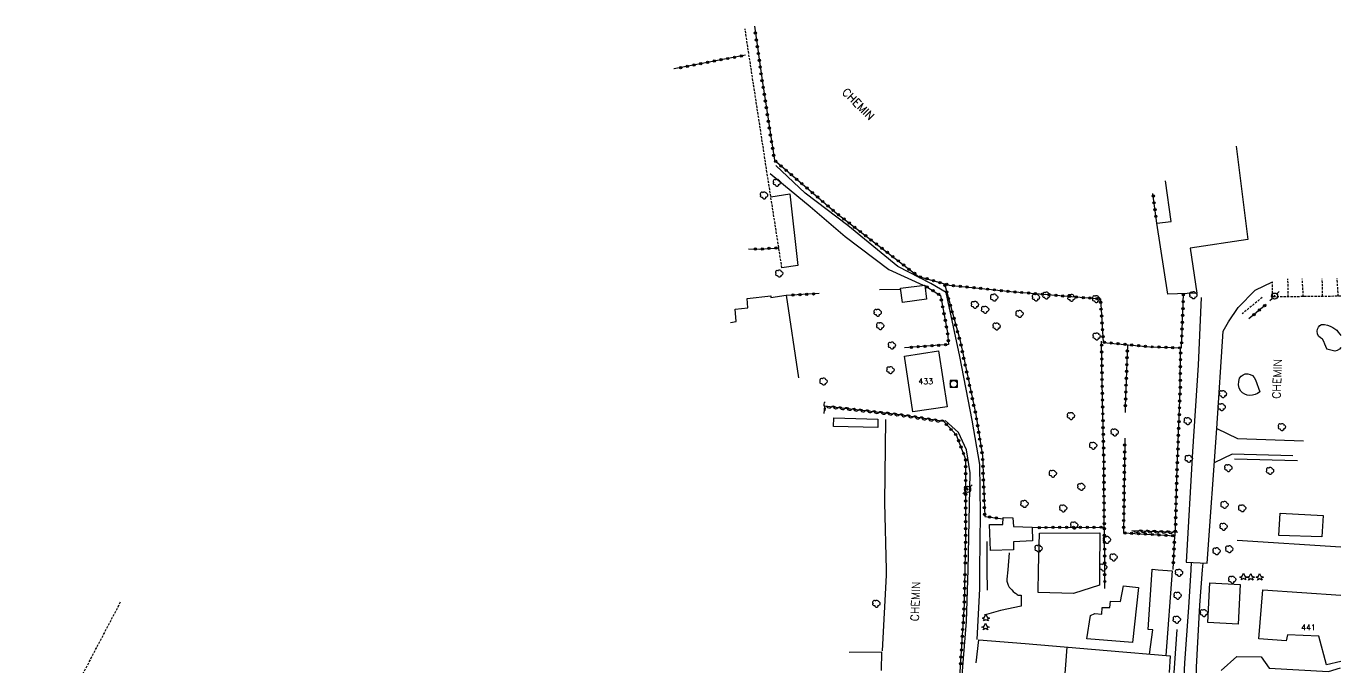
# Model space of a CAD drawing. Header units: millimetres. Extents: x 192000 to 193000, y 146000 to 147000.
# Drawn here: x 192712.6 to 193000, y 146649.8 to 146789.8 of the extents above; entities that cross this region are included whole.
import ezdxf
from ezdxf.enums import TextEntityAlignment as Align

# ---------------------------------------------------------------- set-up
doc = ezdxf.new("R2010")
doc.units = ezdxf.units.MM
doc.linetypes.add('DASHED', pattern=[0.75, 0.5, -0.25])
doc.layers.get('0').update_dxf_attribs({"linetype": 'CONTINUOUS'})
for name, color, linetype in [('W0001', 6, 'DASHED'), ('W0017', 7, 'CONTINUOUS'), ('W0071', 7, 'CONTINUOUS'), ('W0101', 7, 'CONTINUOUS'), ('W0104', 1, 'CONTINUOUS'), ('W0112', 1, 'DASHED'), ('W0300', 7, 'CONTINUOUS'), ('W0303', 7, 'CONTINUOUS'), ('W0310', 3, 'CONTINUOUS'), ('W0323', 7, 'CONTINUOUS'), ('W0330', 7, 'CONTINUOUS'), ('W0420', 7, 'CONTINUOUS'), ('W0473', 7, 'CONTINUOUS'), ('W0515', 5, 'CONTINUOUS'), ('W0989', 7, 'CONTINUOUS'), ('W0991', 7, 'CONTINUOUS')]:
    doc.layers.add(name, color=color, linetype=linetype)
doc.styles.get("Standard").update_dxf_attribs({"font": 'romans.shx', "width": 0.85})

# ---------------------------------------------------------------- blocks, each defined once
blk = doc.blocks.new('T300')
for p, q in [((-0.8, 0.51), (-0.86, 0.34)), ((-0.86, 0.34), (-0.86, 0.17)), ((-0.86, 0.17), (-0.74, 0.06)), ((-0.69, 0.63), (-0.8, 0.51)), ((-0.8, -0.06), (-0.74, 0.06)), ((-0.74, 0.06), (-0.69, 0.11)), ((-0.57, 0.69), (-0.69, 0.63)), ((-0.46, 0.69), (-0.57, 0.69)), ((-0.29, 0.63), (-0.46, 0.69)), ((-0.29, 0.63), (-0.17, 0.74)), ((-0.23, 0.57), (-0.29, 0.63)), ((-0.17, 0.74), (-0.06, 0.8)), ((-0.06, 0.8), (0.06, 0.8)), ((0.06, 0.8), (0.23, 0.74)), ((0.23, 0.74), (0.34, 0.63)), ((0.34, 0.63), (0.4, 0.51)), ((0.46, 0.46), (0.34, 0.46)), ((0.4, 0.51), (0.4, 0.46)), ((0.57, 0.4), (0.46, 0.46)), ((0.57, 0.4), (0.69, 0.29)), ((0.69, 0.29), (0.74, 0.17)), ((0.74, 0.06), (0.69, -0.17)), ((0.74, 0.17), (0.74, 0.06)), ((-0.8, -0.17), (-0.8, -0.06)), ((-0.8, -0.23), (-0.8, -0.17)), ((-0.74, -0.34), (-0.8, -0.23)), ((-0.69, -0.4), (-0.74, -0.34)), ((-0.51, -0.46), (-0.69, -0.4)), ((-0.4, -0.46), (-0.51, -0.46)), ((-0.4, -0.46), (-0.34, -0.46)), ((-0.34, -0.46), (-0.34, -0.4)), ((-0.34, -0.51), (-0.34, -0.46)), ((-0.29, -0.63), (-0.34, -0.51)), ((-0.17, -0.74), (-0.29, -0.63)), ((-0.06, -0.8), (-0.17, -0.74)), ((0.06, -0.8), (-0.06, -0.8)), ((0.17, -0.74), (0.06, -0.8)), ((0.23, -0.69), (0.17, -0.74)), ((0.29, -0.46), (0.23, -0.46)), ((0.29, -0.63), (0.23, -0.69)), ((0.46, -0.4), (0.29, -0.46)), ((0.34, -0.51), (0.29, -0.63)), ((0.34, -0.51), (0.34, -0.46)), ((0.57, -0.34), (0.46, -0.4)), ((0.63, -0.29), (0.57, -0.34)), ((0.69, -0.17), (0.63, -0.29))]:
    blk.add_line(p, q)
blk = doc.blocks.new('T420')
for p, q in [((0.75, 0.75), (-0.75, 0.75)), ((-0.75, 0.75), (-0.75, -0.75)), ((0.75, 0.75), (0.75, -0.75)), ((0.75, -0.75), (-0.75, -0.75))]:
    blk.add_line(p, q)
blk.add_ellipse((0, 0), major_axis=(-0.53, 0.53), ratio=1, start_param=3.926991, end_param=10.210176)
blk = doc.blocks.new('T473')
for p, q in [((-0.166667, 0.166667), (0.166667, -0.166667)), ((-0.166667, -0.166667), (0.166667, 0.166667)), ((0.500001, 0.500001), (1.000002, 1.000002)), ((-1.000002, -1.000002), (-0.500001, -0.500001))]:
    blk.add_line(p, q)
blk.add_ellipse((0, 0), major_axis=(0.471405, 0.471405), ratio=1, start_param=5.4977871438, end_param=11.780972451)
blk = doc.blocks.new('T303')
for p, q in [((-0.77, 0), (-0.28, 0.21)), ((-0.28, -0.21), (-0.77, 0)), ((-0.28, 0.21), (0, 0.83)), ((0, 0.83), (0.28, 0.21)), ((0.28, 0.21), (0.83, 0)), ((0.83, 0), (0.28, -0.21)), ((-0.49, -0.63), (-0.28, -0.21)), ((0, -0.35), (-0.49, -0.63)), ((0.56, -0.63), (0, -0.35)), ((0.28, -0.21), (0.56, -0.63))]:
    blk.add_line(p, q)
blk = doc.blocks.new('t323o')
at = {"color": 0, "linetype": 'Continuous'}
for radius in [0.25, 0.15]:
    blk.add_circle((0, 0), radius, dxfattribs=at)
blk = doc.blocks.new('t310o')
at = {"color": 0, "linetype": 'Continuous'}
for centre, start, end in [((-0.5, 0.38), 216.8699, 323.1304), ((0.5, -0.37), 36.8699, 143.1303)]:
    blk.add_arc(centre, 0.625, start, end, dxfattribs=at)

msp = doc.modelspace()

# ---------------------------------------------------------------- linework, layer by layer
at = {"layer": 'W0001'}
msp.add_lwpolyline([(192712.63, 146609.53), (192714.13, 146614.65), (192715.67, 146619.74), (192717.25, 146624.83), (192718.88, 146629.9), (192720.42, 146635.08), (192721.87, 146640.36), (192723.62, 146645.58), (192733.34, 146664.11)], dxfattribs=at)
at = {"layer": 'W0017'}
for points in [[(192927.5, 146674.68), (192927.2, 146671)], [(192927.2, 146671), (192927.03, 146668.97), (192927.03, 146668.5), (192927.12, 146668.03), (192927.28, 146667.6), (192927.52, 146667.2), (192927.8, 146666.88), (192928.12, 146666.58), (192928.42, 146666.27), (192928.73, 146665.98), (192928.92, 146665.85), (192929.1, 146665.72), (192929.28, 146665.58), (192929.48, 146665.47), (192930.13, 146665.43), (192930.13, 146663.03), (192925.6, 146662.1), (192922.03, 146661.1)]]:
    msp.add_lwpolyline(points, dxfattribs=at)
at = {"layer": 'W0071'}
for points in [[(192921.13, 146671), (192921.27, 146683.23), (192921.07, 146693.97), (192919.43, 146703.72), (192916.72, 146717.58), (192913.72, 146731.62), (192910.4, 146733.6), (192903.2, 146737.27), (192892.22, 146746.22), (192882.9, 146753.32), (192876.48, 146759.32)], [(192875.27, 146757.63), (192884.02, 146750.4), (192891.67, 146743.82), (192901.23, 146736.6), (192908.72, 146733.18)], [(192975.5, 146725.17), (192977.6, 146728.3), (192981.32, 146732.1), (192985.07, 146733.95)], [(192918.52, 146671), (192918.72, 146678.12), (192918.97, 146692.18), (192918.22, 146697.18), (192916.42, 146701.02), (192913.53, 146703.6)], [(192967.32, 146672.62), (192967.22, 146671)], [(192969.8, 146671), (192969.92, 146672.45)], [(192916.74, 146641.68), (192916.74, 146641.68), (192918.18, 146659.67), (192918.52, 146671)], [(192920.53, 146655.77), (192921.1, 146666.83), (192921.13, 146671)], [(192967.22, 146671), (192966.7, 146662.73), (192965.87, 146650.68), (192965.17, 146636.37), (192965.02, 146631.14)], [(192968.75, 146630.5), (192968.28, 146634.83), (192968.47, 146649.7), (192969.18, 146663.23), (192969.8, 146671)]]:
    msp.add_lwpolyline(points, dxfattribs=at)
at = {"layer": 'W0101'}
msp.add_lwpolyline([(192912.08, 146718.83), (192913.98, 146706.63), (192906.47, 146705.5), (192904.6, 146717.67)], close=True, dxfattribs=at)
for points in [[(193000, 146650.97), (192996.9, 146650.18), (192995.23, 146656.48), (192988.37, 146656.8), (192988.1, 146655.47), (192982.13, 146655.88), (192982.97, 146666.57)], [(192982.97, 146666.57), (193000, 146665.46)], [(192920.31, 146650.62), (192920.31, 146650.62), (192920.87, 146655.68), (192931.04, 146654.84)], [(192892.57, 146653), (192899.6, 146653.08), (192899.52, 146649)], [(192948.91, 146653.35), (192962.73, 146652.2), (192962.51, 146648.54)]]:
    msp.add_lwpolyline(points, dxfattribs=at)
at = {"layer": 'W0104'}
for points in [[(192977.11, 146763.55), (192979.67, 146743.18), (192967.08, 146741.32), (192968.53, 146731.42), (192962.18, 146731.22), (192959.77, 146746.73), (192962.93, 146747.08), (192961.72, 146756.04)], [(192875.4, 146752.52), (192879.58, 146753.17), (192881.3, 146737.53), (192877.83, 146737)], [(192866.56, 146725.02), (192867.8, 146725.23), (192867.6, 146727.98), (192870.38, 146728.27), (192870.27, 146730.28), (192875.38, 146730.88), (192875.4, 146730.53), (192878.77, 146731.03)], [(192878.77, 146731.03), (192881.44, 146712.92)], [(192958.18, 146652.57), (192958.9, 146657.83), (192957.87, 146657.9), (192958.8, 146671)], [(192958.8, 146671), (192958.8, 146671.1), (192960.08, 146671)], [(192960.08, 146671), (192963.18, 146670.77), (192961.75, 146652.28)], [(192931.04, 146654.84), (192948.91, 146653.35)], [(192939.57, 146645.38), (192940.23, 146654.07)]]:
    msp.add_lwpolyline(points, dxfattribs=at)
for points in [[(192903.77, 146732.53), (192909.07, 146733.23), (192909.47, 146730.12), (192904.2, 146729.43)], [(192889.17, 146704.2), (192898.8, 146703.92), (192898.77, 146702.07), (192889.1, 146702.32)], [(192923.4, 146675.23), (192923.23, 146680.9), (192926.1, 146680.92), (192926.22, 146682.38), (192928.32, 146682.33), (192928.48, 146680.47), (192932.58, 146680.32), (192932.6, 146677.3), (192928.47, 146677.13), (192928.47, 146675.32)], [(192954.5, 146655.12), (192944.53, 146655.9), (192945.27, 146661.03), (192946.27, 146661.4), (192947.77, 146661.3), (192947.88, 146662.73), (192949.53, 146662.73), (192949.67, 146664.12), (192951.82, 146664.07), (192952.48, 146667.5), (192955.78, 146667.1)], [(192978.02, 146667.78), (192977.6, 146659.13), (192970.93, 146659.48), (192971.38, 146668.13)]]:
    msp.add_lwpolyline(points, close=True, dxfattribs=at)
at = {"layer": 'W0112'}
for points in [[(192877.83, 146737), (192874.57, 146757.88), (192869.77, 146789.21)], [(193000, 146730.78), (192985.1, 146730.62), (192985.07, 146733.95)], [(192988.5, 146730.65), (192988.47, 146734.6)], [(192991.83, 146730.68), (192991.6, 146734.6)], [(192996.05, 146730.73), (192995.97, 146734.58)], [(192999.47, 146730.78), (192999.22, 146734.68)], [(192982.82, 146730.53), (192978.43, 146726.9)]]:
    msp.add_lwpolyline(points, dxfattribs=at)
at = {"layer": 'W0303'}
for points in [[(192976.78, 146695.27), (192990.52, 146694.87)], [(192922.6, 146677.17), (192922.65, 146671)], [(192922.65, 146671), (192922.68, 146666.5)], [(192962.39, 146631.6), (192964.27, 146657.93)]]:
    msp.add_lwpolyline(points, dxfattribs=at)
at = {"layer": 'W0310'}
for points in [[(192913.2, 146703.37), (192903.62, 146704.83), (192887.17, 146706.72), (192886.98, 146705.17)], [(192963.83, 146679.17), (192954.3, 146679.47)]]:
    msp.add_lwpolyline(points, dxfattribs=at)
at = {"layer": 'W0323'}
for points in [[(192871.81, 146789.78), (192873.57, 146777.47), (192876.18, 146760.5), (192889.82, 146748.88), (192907.7, 146735.1), (192914.4, 146733.22), (192927.88, 146731.8), (192947.47, 146730.18), (192948.1, 146720.7), (192958.3, 146719.73), (192965.17, 146719.48), (192965.63, 146731.33)], [(192869.87, 146783.48), (192854.27, 146780.5), (192854.21, 146780.49)], [(192959.77, 146746.73), (192958.95, 146753.22)], [(192870.53, 146741.12), (192873, 146741.1), (192877.15, 146741.35)], [(192908.93, 146733.22), (192912.52, 146730.93), (192914.03, 146722.83), (192914.27, 146720.23), (192904.63, 146719.5)], [(192913.37, 146733.5), (192916.77, 146721.02), (192920.22, 146704.9), (192921.68, 146695.92), (192922.17, 146682.67), (192926.2, 146682.1)], [(192886, 146731.37), (192878.77, 146730.95)], [(192983.67, 146728.97), (192979.9, 146725.82)], [(192932.58, 146680.22), (192948.3, 146680.3), (192948.23, 146694.57), (192947.83, 146711.97), (192947.72, 146720.97)], [(192952.8, 146699.76), (192952.63, 146687.93), (192952.53, 146679.03), (192963.82, 146678.43), (192964.23, 146693.32), (192964.9, 146710.03), (192965, 146719.48)], [(192953.4, 146720.2), (192952.9, 146706.7), (192952.88, 146705.34)], [(192917.88, 146671), (192918.03, 146678.87), (192918.03, 146695.1), (192916, 146700.38), (192913.2, 146703.37)], [(192948.42, 146671), (192948.33, 146680.33)], [(192963.67, 146678.43), (192963.33, 146671.02)], [(192916.43, 146642.97), (192916.43, 146642.97), (192917.73, 146663.48), (192917.88, 146671)], [(192948.43, 146666.93), (192948.42, 146671)]]:
    msp.add_lwpolyline(points, dxfattribs=at)
at = {"layer": 'W0330'}
for points in [[(192899.2, 146732.22), (192903.8, 146732.33)], [(192969.47, 146730.5), (192968.87, 146715.73), (192967.63, 146696.87), (192966.2, 146672.68), (192970.78, 146672.4), (192972.9, 146701.87), (192974.28, 146723.18), (192975.5, 146725.17)], [(192900.5, 146703.87), (192900.27, 146685.68), (192900.62, 146671)], [(192972.9, 146701.9), (192977.4, 146699.72), (192991.88, 146699.19)], [(192989.53, 146695.86), (192976.3, 146696.23), (192972.37, 146694.38)], [(192933.95, 146671), (192934.17, 146678.97), (192947.32, 146679.03), (192947.3, 146671)], [(192977.38, 146677.43), (193000, 146675.99)], [(192900.62, 146671), (192900.63, 146669.78), (192899.77, 146653.27)], [(192933.82, 146666.02), (192933.95, 146671)], [(192947.3, 146671), (192947.3, 146667.6), (192941.58, 146665.77), (192933.82, 146666.02)], [(192973.87, 146648.98), (192977.3, 146652), (192982.62, 146651.98), (192984.38, 146649.48), (192997.33, 146648.72), (192999.99, 146649.58)]]:
    msp.add_lwpolyline(points, dxfattribs=at)
at = {"layer": 'W0515'}
for points in [[(192996.97, 146719.2), (192996.97, 146719.23), (192996.97, 146719.28), (192996.75, 146719.82), (192996.53, 146720.33), (192996.28, 146720.85), (192996.03, 146721.37), (192995.57, 146721.67), (192995.18, 146722.08), (192994.93, 146722.58), (192994.82, 146723.13), (192994.92, 146723.6), (192995.13, 146724.02), (192995.43, 146724.37), (192995.83, 146724.62), (192996.47, 146724.57), (192997.08, 146724.43), (192997.68, 146724.23), (192998.27, 146723.97), (192998.72, 146723.67), (192999.12, 146723.33), (192999.48, 146722.93), (192999.8, 146722.5), (193000, 146722.22)], [(193000, 146719.57), (192999.7, 146719.23), (192999.23, 146718.93), (192998.68, 146718.77), (192996.97, 146719.2)], [(192982.3, 146709.9), (192981.82, 146709.53), (192981.28, 146709.28), (192980.7, 146709.13), (192980.1, 146709.1), (192979.55, 146709.18), (192979.02, 146709.37), (192978.55, 146709.65), (192978.13, 146710.03), (192977.83, 146710.7), (192977.68, 146711.42), (192977.7, 146712.15), (192977.9, 146712.87), (192978.22, 146713.28), (192978.65, 146713.6), (192979.13, 146713.8), (192979.67, 146713.83), (192980.22, 146713.7)], [(192980.22, 146713.7), (192980.72, 146713.43), (192981.1, 146713.03), (192981.38, 146712.53), (192982.3, 146709.9)]]:
    msp.add_lwpolyline(points, dxfattribs=at)
msp.add_lwpolyline([(192986.5, 146678.48), (192986.73, 146683.37), (192996.13, 146682.82), (192995.9, 146678.17)], close=True, dxfattribs=at)

# ---------------------------------------------------------------- block references
at = {"layer": 'W0300'}
for p in [(192876.78, 146755.6), (192873.97, 146752.82), (192877.28, 146735.73), (192920.08, 146728.9), (192924.28, 146730.47), (192933.42, 146730.5), (192935.68, 146730.93), (192941.17, 146730.43), (192946.58, 146730.17), (192967.83, 146730.98), (192898.82, 146727.18), (192922.3, 146727.83), (192929.82, 146726.9), (192899.37, 146724.27), (192924.82, 146724.17), (192946.68, 146721.98), (192901.92, 146720), (192901.6, 146714.62), (192886.97, 146712.12), (192974.3, 146709.38), (192974.03, 146706.53), (192941.07, 146704.6), (192966.6, 146703.48), (192950.63, 146701), (192987.18, 146702.17), (192945.92, 146698.1), (192966.83, 146695.23), (192937.1, 146691.98), (192975.47, 146693.22), (192984.6, 146692.6), (192943.33, 146689.1), (192930.9, 146685.37), (192939.37, 146684.4), (192974.63, 146685.17), (192978.5, 146684.42), (192941.78, 146680.68), (192974.43, 146680.4), (192948.93, 146677.5), (192933.98, 146675.62), (192972.9, 146675.03), (192975.68, 146675.48), (192948.12, 146671.5), (192950.38, 146673.7), (192964.7, 146670.32), (192976.33, 146668.82), (192898.53, 146663.57), (192964.38, 146665.32), (192964.2, 146660.08), (192970.13, 146661.53)]:
    msp.add_blockref('T300', p, dxfattribs=at)
at = {"layer": 'W0303'}
for p in [(192978.73, 146669.4), (192980.32, 146669.38), (192982.28, 146669.37), (192922.42, 146660.43), (192922.32, 146658.48)]:
    msp.add_blockref('T303', p, dxfattribs=at)
at = {"layer": 'W0310'}
for p, rotation in [((192887.16, 146706.66), 263.2301182331572), ((192888.6, 146706.55), 173.4664461456748), ((192890.09, 146706.38), 173.4664461456748), ((192891.58, 146706.21), 173.4664461456748), ((192893.07, 146706.04), 173.4664461456748), ((192894.56, 146705.87), 173.4664461456748), ((192896.05, 146705.7), 173.4664461456748), ((192897.54, 146705.53), 173.4664461456748), ((192899.03, 146705.36), 173.4664461456748), ((192900.52, 146705.19), 173.4664461456748), ((192902.01, 146705.02), 173.4664461456748), ((192903.5, 146704.85), 173.4664461456748), ((192904.98, 146704.62), 171.302366434562), ((192906.47, 146704.4), 171.302366434562), ((192907.95, 146704.17), 171.302366434562), ((192909.43, 146703.94), 171.302366434562), ((192910.91, 146703.72), 171.302366434562), ((192912.4, 146703.49), 171.302366434562), ((192955.8, 146679.42), 178.1975177796148), ((192957.3, 146679.37), 178.1975177796148), ((192958.8, 146679.33), 178.1975177796148), ((192960.3, 146679.28), 178.1975177796148), ((192961.8, 146679.23), 178.1975177796148), ((192963.3, 146679.18), 178.1975177796148)]:
    msp.add_blockref('t310o', p, dxfattribs=dict(at, rotation=rotation))
at = {"layer": 'W0323'}
for p, rotation in [((192872.02, 146788.3), 278.1055414755644), ((192872.24, 146786.81), 278.1055414755644), ((192872.45, 146785.33), 278.1055414755644), ((192857.15, 146781.05), 190.825303934891), ((192858.63, 146781.33), 190.825303934891), ((192860.1, 146781.62), 190.825303934891), ((192861.57, 146781.9), 190.825303934891), ((192863.05, 146782.18), 190.825303934891), ((192864.52, 146782.46), 190.825303934891), ((192865.99, 146782.74), 190.825303934891), ((192867.47, 146783.02), 190.825303934891), ((192868.94, 146783.31), 190.825303934891), ((192872.66, 146783.84), 278.1055414755644), ((192872.87, 146782.36), 278.1055414755644), ((192855.68, 146780.77), 190.825303934891), ((192873.08, 146780.87), 278.1055414755644), ((192873.29, 146779.39), 278.1055414755644), ((192873.5, 146777.9), 278.1055414755644), ((192873.73, 146776.42), 278.7649391942912), ((192873.96, 146774.94), 278.7649391942912), ((192874.19, 146773.45), 278.7649391942912), ((192874.41, 146771.97), 278.7649391942912), ((192874.64, 146770.49), 278.7649391942912), ((192874.87, 146769.01), 278.7649391942912), ((192875.1, 146767.53), 278.7649391942912), ((192875.33, 146766.04), 278.7649391942912), ((192875.56, 146764.56), 278.7649391942912), ((192875.79, 146763.08), 278.7649391942912), ((192876.01, 146761.6), 278.7649391942912), ((192876.48, 146760.25), 319.5669769619734), ((192877.62, 146759.27), 319.5669769619734), ((192878.76, 146758.3), 319.5669769619734), ((192879.91, 146757.33), 319.5669769619734), ((192881.05, 146756.35), 319.5669769619734), ((192882.19, 146755.38), 319.5669769619734), ((192883.33, 146754.41), 319.5669769619734), ((192884.47, 146753.44), 319.5669769619734), ((192885.62, 146752.46), 319.5669769619734), ((192959.02, 146752.69), 97.17138998435644), ((192886.76, 146751.49), 319.5669769619734), ((192887.9, 146750.52), 319.5669769619734), ((192889.04, 146749.54), 319.5669769619734), ((192959.21, 146751.2), 97.17138998435644), ((192959.39, 146749.71), 97.17138998435644), ((192890.2, 146748.59), 322.3774092265413), ((192891.39, 146747.67), 322.3774092265413), ((192892.57, 146746.76), 322.3774092265413), ((192959.58, 146748.22), 97.17138998435644), ((192893.76, 146745.84), 322.3774092265413), ((192894.95, 146744.93), 322.3774092265413), ((192896.14, 146744.01), 322.3774092265413), ((192872.03, 146741.11), 359.6051832856185), ((192873.53, 146741.13), 3.447386851870022), ((192875.03, 146741.22), 3.447386851870022), ((192876.53, 146741.31), 3.447386851870022), ((192897.33, 146743.1), 322.3774092265413), ((192898.51, 146742.18), 322.3774092265413), ((192899.7, 146741.26), 322.3774092265413), ((192900.89, 146740.35), 322.3774092265413), ((192902.08, 146739.43), 322.3774092265413), ((192903.27, 146738.52), 322.3774092265413), ((192904.45, 146737.6), 322.3774092265413), ((192905.64, 146736.69), 322.3774092265413), ((192906.83, 146735.77), 322.3774092265413), ((192908.09, 146734.99), 344.3022592833574), ((192909.53, 146734.59), 344.3022592833574), ((192909.58, 146732.81), 327.4915838626889), ((192910.97, 146734.18), 344.3022592833574), ((192912.42, 146733.77), 344.3022592833574), ((192913.46, 146733.16), 285.236086528959), ((192913.86, 146733.37), 344.3022592833574), ((192915.34, 146733.12), 354.0005060650839), ((192916.83, 146732.96), 354.0005060650839), ((192918.32, 146732.8), 354.0005060650839), ((192919.81, 146732.65), 354.0005060650839), ((192921.3, 146732.49), 354.0005060650839), ((192922.8, 146732.33), 354.0005060650839), ((192880.26, 146731.04), 183.299588218449), ((192881.76, 146731.12), 183.299588218449), ((192883.26, 146731.21), 183.299588218449), ((192884.76, 146731.3), 183.299588218449), ((192910.84, 146732), 327.4915838626889), ((192912.11, 146731.19), 327.4915838626889), ((192912.7, 146729.94), 280.6008624935479), ((192913.85, 146731.71), 285.236086528959), ((192914.25, 146730.26), 285.236086528959), ((192924.29, 146732.18), 354.0005060650839), ((192925.78, 146732.02), 354.0005060650839), ((192927.27, 146731.86), 354.0005060650839), ((192928.76, 146731.73), 355.2799430459852), ((192930.26, 146731.6), 355.2799430459852), ((192931.75, 146731.48), 355.2799430459852), ((192933.25, 146731.36), 355.2799430459852), ((192934.74, 146731.23), 355.2799430459852), ((192936.24, 146731.11), 355.2799430459852), ((192937.73, 146730.99), 355.2799430459852), ((192939.23, 146730.86), 355.2799430459852), ((192940.72, 146730.74), 355.2799430459852), ((192942.22, 146730.62), 355.2799430459852), ((192943.71, 146730.49), 355.2799430459852), ((192945.21, 146730.37), 355.2799430459852), ((192946.7, 146730.25), 355.2799430459852), ((192947.52, 146729.45), 273.8188869772038), ((192965.56, 146729.59), 87.74800989745961), ((192965.62, 146731.09), 87.74800989745961), ((192912.98, 146728.46), 280.6008624935479), ((192913.26, 146726.99), 280.6008624935479), ((192914.64, 146728.82), 285.236086528959), ((192915.04, 146727.37), 285.236086528959), ((192947.62, 146727.95), 273.8188869772038), ((192947.72, 146726.46), 273.8188869772038), ((192965.45, 146726.59), 87.74800989745961), ((192965.51, 146728.09), 87.74800989745961), ((192981.05, 146726.78), 219.9026774257713), ((192982.2, 146727.74), 219.9026774257713), ((192983.35, 146728.7), 219.9026774257713), ((192913.53, 146725.51), 280.6008624935479), ((192913.81, 146724.04), 280.6008624935479), ((192915.43, 146725.92), 285.236086528959), ((192915.82, 146724.48), 285.236086528959), ((192947.82, 146724.96), 273.8188869772038), ((192965.33, 146723.59), 87.74800989745961), ((192965.39, 146725.09), 87.74800989745961), ((192914.06, 146722.56), 275.1427645578015), ((192914.19, 146721.07), 275.1427645578015), ((192916.22, 146723.03), 285.236086528959), ((192916.61, 146721.58), 285.236086528959), ((192947.92, 146723.46), 273.8188869772038), ((192948.02, 146721.97), 273.8188869772038), ((192965.27, 146722.09), 87.74800989745961), ((192906.13, 146719.61), 184.3509494077865), ((192907.62, 146719.73), 184.3509494077865), ((192909.12, 146719.84), 184.3509494077865), ((192910.62, 146719.96), 184.3509494077865), ((192912.11, 146720.07), 184.3509494077865), ((192913.61, 146720.18), 184.3509494077865), ((192916.96, 146720.12), 282.0823747325706), ((192917.27, 146718.66), 282.0823747325706), ((192947.73, 146720.08), 90.73843804718847), ((192947.75, 146718.58), 90.73843804718847), ((192948.33, 146720.68), 354.5843216891812), ((192949.82, 146720.54), 354.5843216891812), ((192951.32, 146720.4), 354.5843216891812), ((192952.81, 146720.25), 354.5843216891812), ((192953.35, 146718.83), 267.8789036033385), ((192954.3, 146720.11), 354.5843216891812), ((192955.8, 146719.97), 354.5843216891812), ((192957.29, 146719.83), 354.5843216891812), ((192958.78, 146719.72), 357.9150106884544), ((192960.28, 146719.66), 357.9150106884544), ((192961.78, 146719.61), 357.9150106884544), ((192963.28, 146719.55), 357.9150106884544), ((192964.78, 146719.5), 357.9150106884544), ((192964.99, 146718.39), 89.39371808444811), ((192965.21, 146720.6), 87.74800989745961), ((192917.59, 146717.19), 282.0823747325706), ((192917.9, 146715.72), 282.0823747325706), ((192947.77, 146717.08), 90.73843804718847), ((192947.79, 146715.58), 90.73843804718847), ((192953.24, 146715.83), 267.8789036033385), ((192953.29, 146717.33), 267.8789036033385), ((192964.96, 146715.39), 89.39371808444811), ((192964.97, 146716.89), 89.39371808444811), ((192918.21, 146714.25), 282.0823747325706), ((192918.53, 146712.79), 282.0823747325706), ((192947.81, 146714.08), 90.73843804718847), ((192947.83, 146712.58), 90.73843804718847), ((192953.13, 146712.84), 267.8789036033385), ((192953.18, 146714.34), 267.8789036033385), ((192964.92, 146712.39), 89.39371808444811), ((192964.94, 146713.89), 89.39371808444811), ((192918.84, 146711.32), 282.0823747325706), ((192919.16, 146709.85), 282.0823747325706), ((192947.85, 146711.08), 91.31691240577454), ((192947.89, 146709.58), 91.31691240577454), ((192953.02, 146709.84), 267.8789036033385), ((192953.07, 146711.34), 267.8789036033385), ((192964.87, 146709.39), 87.71500226547634), ((192964.91, 146710.89), 89.39371808444811), ((192919.47, 146708.39), 282.0823747325706), ((192919.78, 146706.92), 282.0823747325706), ((192947.92, 146708.08), 91.31691240577454), ((192947.96, 146706.58), 91.31691240577454), ((192952.91, 146706.84), 267.8789036033385), ((192952.96, 146708.34), 267.8789036033385), ((192964.75, 146706.39), 87.71500226547634), ((192964.81, 146707.89), 87.71500226547634), ((192920.1, 146705.45), 282.0823747325706), ((192920.37, 146703.98), 279.2687980762827), ((192947.99, 146705.08), 91.31691240577454), ((192948.03, 146703.58), 91.31691240577454), ((192964.69, 146704.89), 87.71500226547634), ((192913.78, 146702.74), 133.1779271629242), ((192914.81, 146701.65), 133.1779271629242), ((192915.84, 146700.56), 133.1779271629242), ((192920.61, 146702.5), 279.2687980762827), ((192920.85, 146701.02), 279.2687980762827), ((192948.06, 146702.08), 91.31691240577454), ((192964.58, 146701.89), 87.71500226547634), ((192964.64, 146703.39), 87.71500226547634), ((192916.45, 146699.21), 111.0476847977169), ((192916.99, 146697.81), 111.0476847977169), ((192921.09, 146699.54), 279.2687980762827), ((192921.33, 146698.06), 279.2687980762827), ((192948.09, 146700.58), 91.31691240577454), ((192948.13, 146699.08), 91.31691240577454), ((192952.78, 146698.26), 269.1849021634159), ((192964.46, 146698.9), 87.71500226547634), ((192964.52, 146700.4), 87.71500226547634), ((192917.53, 146696.41), 111.0476847977169), ((192918.03, 146695), 90), ((192921.58, 146696.58), 279.2687980762827), ((192921.71, 146695.09), 272.0919874037148), ((192948.16, 146697.58), 91.31691240577454), ((192948.2, 146696.08), 91.31691240577454), ((192952.74, 146695.26), 269.1849021634159), ((192952.76, 146696.76), 269.1849021634159), ((192964.34, 146695.9), 87.71500226547634), ((192964.4, 146697.4), 87.71500226547634), ((192918.03, 146693.5), 90), ((192918.03, 146692), 90), ((192921.77, 146693.59), 272.0919874037148), ((192921.82, 146692.09), 272.0919874037148), ((192948.23, 146694.58), 91.31691240577454), ((192948.24, 146693.08), 90.2690677091488), ((192952.69, 146692.26), 269.1849021634159), ((192952.72, 146693.76), 269.1849021634159), ((192964.22, 146692.9), 88.39902978016853), ((192964.28, 146694.4), 87.71500226547634), ((192918.03, 146690.5), 90), ((192921.88, 146690.59), 272.0919874037148), ((192948.25, 146691.58), 90.2690677091488), ((192948.25, 146690.08), 90.2690677091488), ((192952.65, 146689.26), 269.1849021634159), ((192952.67, 146690.76), 269.1849021634159), ((192964.14, 146689.9), 88.39902978016853), ((192964.18, 146691.4), 88.39902978016853), ((192918.03, 146689), 90), ((192918.03, 146687.5), 90), ((192921.93, 146689.09), 272.0919874037148), ((192921.99, 146687.59), 272.0919874037148), ((192948.26, 146688.58), 90.2690677091488), ((192948.27, 146687.08), 90.2690677091488), ((192952.61, 146686.26), 269.3562542857867), ((192952.63, 146687.76), 269.3562542857867), ((192964.05, 146686.9), 88.39902978016853), ((192964.1, 146688.4), 88.39902978016853), ((192918.03, 146686), 90), ((192918.03, 146684.5), 90), ((192922.04, 146686.09), 272.0919874037148), ((192922.1, 146684.59), 272.0919874037148), ((192948.28, 146685.58), 90.2690677091488), ((192948.28, 146684.08), 90.2690677091488), ((192952.6, 146684.76), 269.3562542857867), ((192963.97, 146683.91), 88.39902978016853), ((192964.01, 146685.4), 88.39902978016853), ((192918.03, 146683), 90), ((192918.03, 146681.5), 90), ((192922.15, 146683.09), 272.0919874037148), ((192923.23, 146682.52), 351.9972302335578), ((192924.71, 146682.31), 351.9972302335578), ((192948.29, 146682.58), 90.2690677091488), ((192948.3, 146681.08), 90.2690677091488), ((192952.56, 146681.76), 269.3562542857867), ((192952.58, 146683.26), 269.3562542857867), ((192963.89, 146680.91), 88.39902978016853), ((192963.93, 146682.41), 88.39902978016853), ((192918.03, 146678.5), 88.9076743791082), ((192918.03, 146680), 90), ((192934.08, 146680.22), 0.3025708145247801), ((192935.58, 146680.23), 0.3025708145247801), ((192937.08, 146680.24), 0.3025708145247801), ((192938.58, 146680.25), 0.3025708145247801), ((192940.08, 146680.26), 0.3025708145247801), ((192941.58, 146680.26), 0.3025708145247801), ((192943.08, 146680.27), 0.3025708145247801), ((192944.58, 146680.28), 0.3025708145247801), ((192946.08, 146680.29), 0.3025708145247801), ((192947.58, 146680.3), 0.3025708145247801), ((192948.34, 146680), 90.51566650892285), ((192948.35, 146678.5), 90.51566650892285), ((192952.55, 146680.26), 269.3562542857867), ((192952.81, 146679.02), 356.9562988519158), ((192954.3, 146678.94), 356.9562988519158), ((192955.8, 146678.86), 356.9562988519158), ((192957.3, 146678.78), 356.9562988519158), ((192958.8, 146678.7), 356.9562988519158), ((192960.3, 146678.62), 356.9562988519158), ((192961.79, 146678.54), 356.9562988519158), ((192963.29, 146678.46), 356.9562988519158), ((192963.84, 146679.41), 88.39902978016853), ((192917.97, 146675.5), 88.9076743791082), ((192918, 146677), 88.9076743791082), ((192948.36, 146677), 90.51566650892285), ((192948.38, 146675.5), 90.51566650892285), ((192963.54, 146675.51), 267.4212692742965), ((192963.6, 146677.01), 267.4212692742965), ((192917.91, 146672.5), 88.9076743791082), ((192917.94, 146674), 88.9076743791082), ((192948.39, 146674), 90.51566650892285), ((192948.4, 146672.5), 90.51566650892285), ((192963.4, 146672.52), 267.4212692742965), ((192963.47, 146674.01), 267.4212692742965), ((192917.86, 146669.93), 88.85682766253584), ((192948.42, 146669.93), 90.22540637889408), ((192917.8, 146666.93), 88.85682766253584), ((192917.83, 146668.43), 88.85682766253584), ((192948.43, 146668.43), 90.22540637889408), ((192917.74, 146663.93), 88.85682766253584), ((192917.77, 146665.43), 88.85682766253584), ((192917.57, 146660.94), 86.35932061263219), ((192917.67, 146662.43), 86.35932061263219), ((192917.38, 146657.94), 86.35932061263219), ((192917.48, 146659.44), 86.35932061263219), ((192917.19, 146654.95), 86.35932061263219), ((192917.29, 146656.45), 86.35932061263219), ((192917, 146651.95), 86.35932061263219), ((192917.09, 146653.45), 86.35932061263219), ((192916.9, 146650.46), 86.35932061263219)]:
    msp.add_blockref('t323o', p, dxfattribs=dict(at, rotation=rotation))
at = {"layer": 'W0420'}
msp.add_blockref('T420', (192915.38, 146711.6), dxfattribs=at)
at = {"layer": 'W0473'}
for p in [(192985.53, 146730.82), (192918.42, 146688.58)]:
    msp.add_blockref('T473', p, dxfattribs=at)

# ---------------------------------------------------------------- texts
at = {"layer": 'W0989'}
for rotation, p in [(315.1675, (192890.83, 146775.23)), (87.7483, (192986.79, 146708.33)), (87.7483, (192907.7, 146659.69))]:
    msp.add_text('CHEMIN', height=1.75, rotation=rotation, dxfattribs=at).set_placement(p)
at = {"layer": 'W0991'}
for s, p in [('433', (192909.28, 146712.17)), ('441', (192992.96, 146658.38))]:
    msp.add_text(s, height=1.25, dxfattribs=at).set_placement(p, align=Align.MIDDLE_CENTER)

doc.saveas('drawing.dxf')
